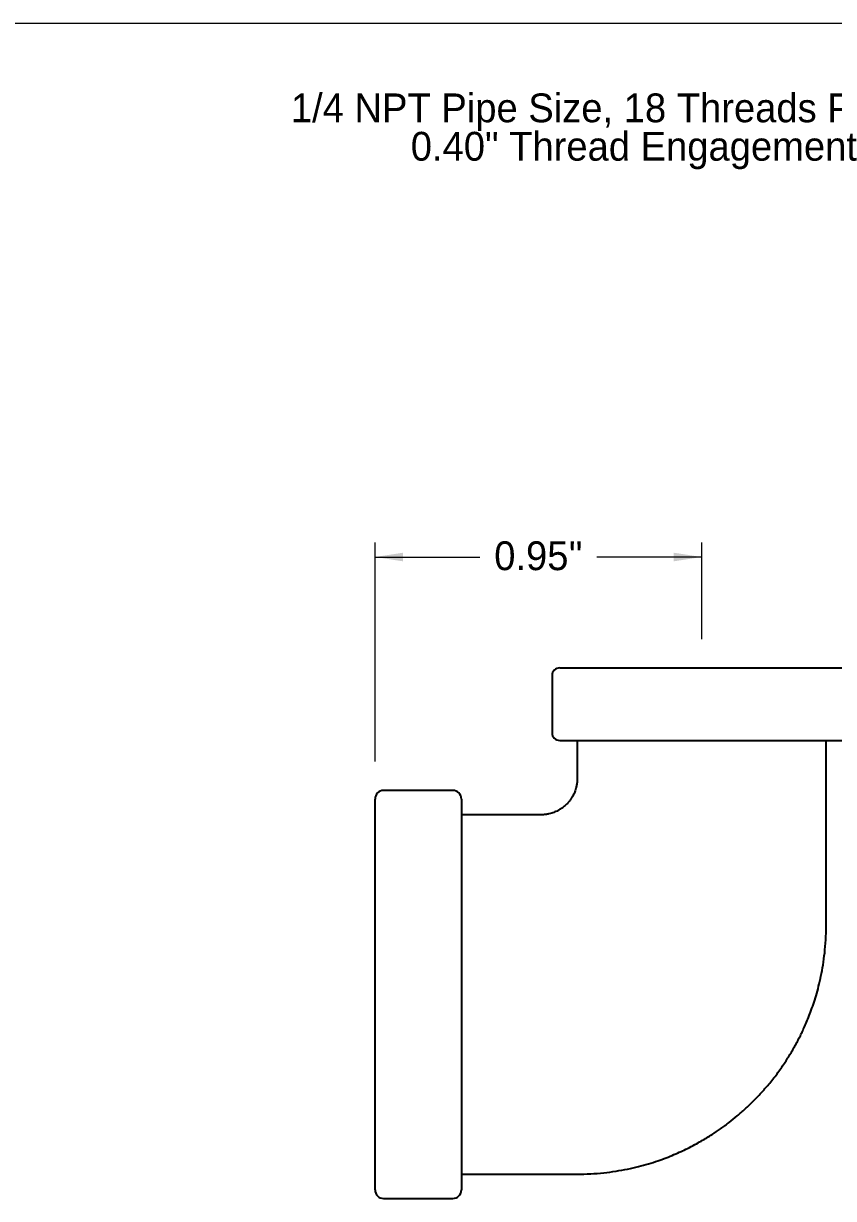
# Model space of a CAD drawing. Header units: inches. Extents: x 0.17 to 7.17, y 0.17 to 5.5.
# Drawn here: x 3.621 to 5.963, y 2.1 to 5.5 of the extents above; entities that cross this region are included whole.
import ezdxf

# ---------------------------------------------------------------- set-up
doc = ezdxf.new("R2010")
doc.units = ezdxf.units.IN
doc.header["$LTSCALE"] = 0.666667
doc.header["$MEASUREMENT"] = 0
doc.linetypes.add('SLD-Solid', pattern=[0])
doc.styles.add('SLDTEXTSTYLE0', font='ARIAL.TTF', dxfattribs={"width": 0.948})
doc.dimstyles.new('SLDDIMSTYLE0', dxfattribs={"dimtxt": 0.080892, "dimasz": 0.080892, "dimexe": 0, "dimexo": 0.0625, "dimgap": 0.020223, "dimtad": 0, "dimtih": 1, "dimtoh": 1, "dimdec": 3, "dimrnd": 1e-09, "dimdsep": 46, "dimtxsty": 'SLDTEXTSTYLE0', "dimsah": 1, "dimcen": 0.09, "dimadec": 0, "dimazin": 2, "dimtfac": 1, "dimtdec": 3, "dimtofl": 0, "dimtmove": 0, "dimatfit": 3, "dimfxl": 0, "dimfrac": 2, "dimtolj": 1, "dimtzin": 12, "dimarcsym": 0})

# ---------------------------------------------------------------- blocks, each defined once
blk = doc.blocks.new('_D_3')
at = {"color": 7, "linetype": 'SLD-Solid', "lineweight": 18}
for p, q in [((4.6373, 3.364), (4.6373, 3.9978)), ((5.5823, 3.7185), (5.5823, 3.9978)), ((4.6373, 3.9561), (4.9404, 3.9561)), ((5.5823, 3.9561), (5.2792, 3.9561))]:
    blk.add_line(p, q, dxfattribs=at)
for points in [[(4.6373, 3.9561), (4.7182, 3.9436), (4.7182, 3.9685)], [(5.5823, 3.9561), (5.5014, 3.9685), (5.5014, 3.9436)]]:
    blk.add_solid(points, dxfattribs=at)
at = {"color": 7, "linetype": 'SLD-Solid', "lineweight": 18, "attachment_point": 1, "style": 'SLDTEXTSTYLE0'}
for s, insert, char_height in [('0.95', (4.9821, 4.0014), 0.08333), ('"', (5.1981, 4.0014), 0.0833)]:
    blk.add_mtext(s, dxfattribs=dict(at, insert=insert, char_height=char_height))
blk = doc.blocks.new('SW_NOTE_1')
at = {"color": 0, "linetype": 'Continuous', "lineweight": 0, "char_height": 0.083333, "attachment_point": 2, "style": 'SLDTEXTSTYLE0'}
for s, insert in [('1/4 NPT Pipe Size, 18 Threads Per Inch,', (-0.9941, 0.0439)), ('0.40" Thread Engagement', (-0.9985, -0.0672))]:
    blk.add_mtext(s, dxfattribs=dict(at, insert=insert))

msp = doc.modelspace()

# ---------------------------------------------------------------- linework, layer by layer
at = {"color": 7, "linetype": 'SLD-Solid', "lineweight": 18}
msp.add_line((7.1667, 5.5), (0.1667, 5.5), dxfattribs=at)
at = {"color": 7, "linetype": 'SLD-Solid', "lineweight": 25}
for p, q in [((5.1493, 3.6127), (5.1493, 3.4477)), ((5.1718, 3.6352), (5.9928, 3.6352)), ((5.1718, 3.4252), (5.9928, 3.4252)), ((4.8623, 3.2807), (4.6623, 3.2807)), ((4.6373, 2.6902), (4.6373, 3.2557)), ((4.8873, 3.2557), (4.8873, 2.6902)), ((4.6373, 2.1247), (4.6373, 2.6902)), ((4.8873, 2.6902), (4.8873, 2.1247)), ((4.6623, 2.0997), (4.8623, 2.0997))]:
    msp.add_line(p, q, dxfattribs=at)
for centre, radius, start, end in [((5.1718, 3.6127), 0.0225, 90, 180), ((5.1718, 3.4477), 0.0225, 180, 270), ((4.6623, 3.2557), 0.025, 90, 180), ((4.8623, 3.2557), 0.025, 0, 90), ((4.6623, 2.1247), 0.025, 180, 270), ((4.8623, 2.1247), 0.025, 270, 0)]:
    msp.add_arc(centre, radius, start, end, dxfattribs=at)
for points, knots in [([(4.8873, 2.1702), (4.9095, 2.1702), (4.9529, 2.1702), (5.0166, 2.1702), (5.0774, 2.1702), (5.1315, 2.1702), (5.1793, 2.1702), (5.2209, 2.17), (5.2606, 2.1708), (5.2983, 2.1739), (5.3339, 2.1785), (5.3675, 2.1846), (5.3987, 2.1918), (5.4278, 2.1998), (5.4545, 2.2083), (5.479, 2.2172), (5.5015, 2.2263), (5.522, 2.2353), (5.5422, 2.2449), (5.5616, 2.255), (5.5802, 2.2653), (5.5968, 2.2752), (5.6155, 2.2869), (5.6374, 2.3017), (5.6616, 2.3196), (5.6854, 2.3388), (5.7086, 2.3591), (5.7318, 2.3813), (5.7544, 2.405), (5.7775, 2.4315), (5.8, 2.4601), (5.8212, 2.4901), (5.8396, 2.5192), (5.8531, 2.5427), (5.8627, 2.5609), (5.8695, 2.5745), (5.8765, 2.5892), (5.8839, 2.6057), (5.8917, 2.6243), (5.8996, 2.6451), (5.9075, 2.6682), (5.9153, 2.6936), (5.9226, 2.7215), (5.9292, 2.7518), (5.9349, 2.7848), (5.9393, 2.8204), (5.942, 2.8583), (5.9424, 2.8986), (5.9423, 2.9409), (5.9423, 2.9854), (5.9423, 3.0352), (5.9423, 3.0905), (5.9423, 3.1517), (5.9423, 3.2159), (5.9423, 3.283), (5.9423, 3.3531), (5.9423, 3.4008), (5.9423, 3.4252)], [0, 0, 0, 0, 0.033271, 0.065105, 0.095504, 0.124467, 0.146217, 0.16708, 0.186937, 0.205705, 0.223747, 0.240757, 0.256771, 0.271817, 0.285919, 0.298869, 0.310941, 0.322147, 0.332497, 0.344441, 0.355022, 0.364291, 0.373365, 0.388217, 0.403795, 0.41859, 0.433991, 0.450003, 0.46663, 0.48316, 0.502735, 0.521107, 0.538281, 0.554257, 0.561797, 0.569098, 0.577106, 0.586143, 0.596217, 0.607338, 0.619518, 0.632773, 0.647175, 0.662703, 0.67939, 0.697273, 0.716402, 0.736454, 0.75764, 0.779875, 0.80316, 0.832248, 0.862824, 0.894887, 0.928437, 0.963475, 1, 1, 1, 1]), ([(5.2223, 3.4252), (5.2223, 3.4147), (5.2223, 3.3947), (5.2223, 3.3665), (5.2223, 3.3416), (5.2223, 3.322), (5.2222, 3.307), (5.2208, 3.2964), (5.2187, 3.2875), (5.2164, 3.2802), (5.2141, 3.2744), (5.2118, 3.2693), (5.209, 3.2639), (5.2052, 3.2575), (5.2, 3.2503), (5.1933, 3.2424), (5.1851, 3.2347), (5.1761, 3.228), (5.1679, 3.223), (5.1608, 3.2195), (5.1547, 3.217), (5.148, 3.2147), (5.1399, 3.2125), (5.1298, 3.2107), (5.1174, 3.21), (5.103, 3.2102), (5.0845, 3.2102), (5.0613, 3.2102), (5.0331, 3.2102), (5.0015, 3.2102), (4.9665, 3.2102), (4.928, 3.2102), (4.9012, 3.2102), (4.8873, 3.2102)], [0, 0, 0, 0, 0.062602, 0.118556, 0.167861, 0.210517, 0.235096, 0.256302, 0.274365, 0.289444, 0.301637, 0.311001, 0.32282, 0.337606, 0.355534, 0.375096, 0.39949, 0.421908, 0.442222, 0.456063, 0.468707, 0.481578, 0.498042, 0.518383, 0.542859, 0.57149, 0.603918, 0.65306, 0.708951, 0.771591, 0.840979, 0.917115, 1, 1, 1, 1])]:
    msp.add_open_spline(points, degree=3, knots=knots, dxfattribs=at)

# ---------------------------------------------------------------- block references
at = {"color": 7, "linetype": 'Continuous', "lineweight": 0}
msp.add_blockref('SW_NOTE_1', (6.3846, 5.2536), dxfattribs=at)

# ---------------------------------------------------------------- dimensions: what is measured, and where the dimension line sits
at = {"color": 7, "linetype": 'SLD-Solid', "lineweight": 18}
dim = msp.add_linear_dim(base=(5.5823, 3.9561), p1=(4.6373, 3.2807), p2=(5.5823, 3.6352), text='<>"', dimstyle='SLDDIMSTYLE0', dxfattribs=at)
dim.commit()
dim.dimension.update_dxf_attribs({"geometry": '_D_3', "text_midpoint": (5.1098, 3.9561), "dimtype": 160})

doc.saveas('drawing.dxf')
